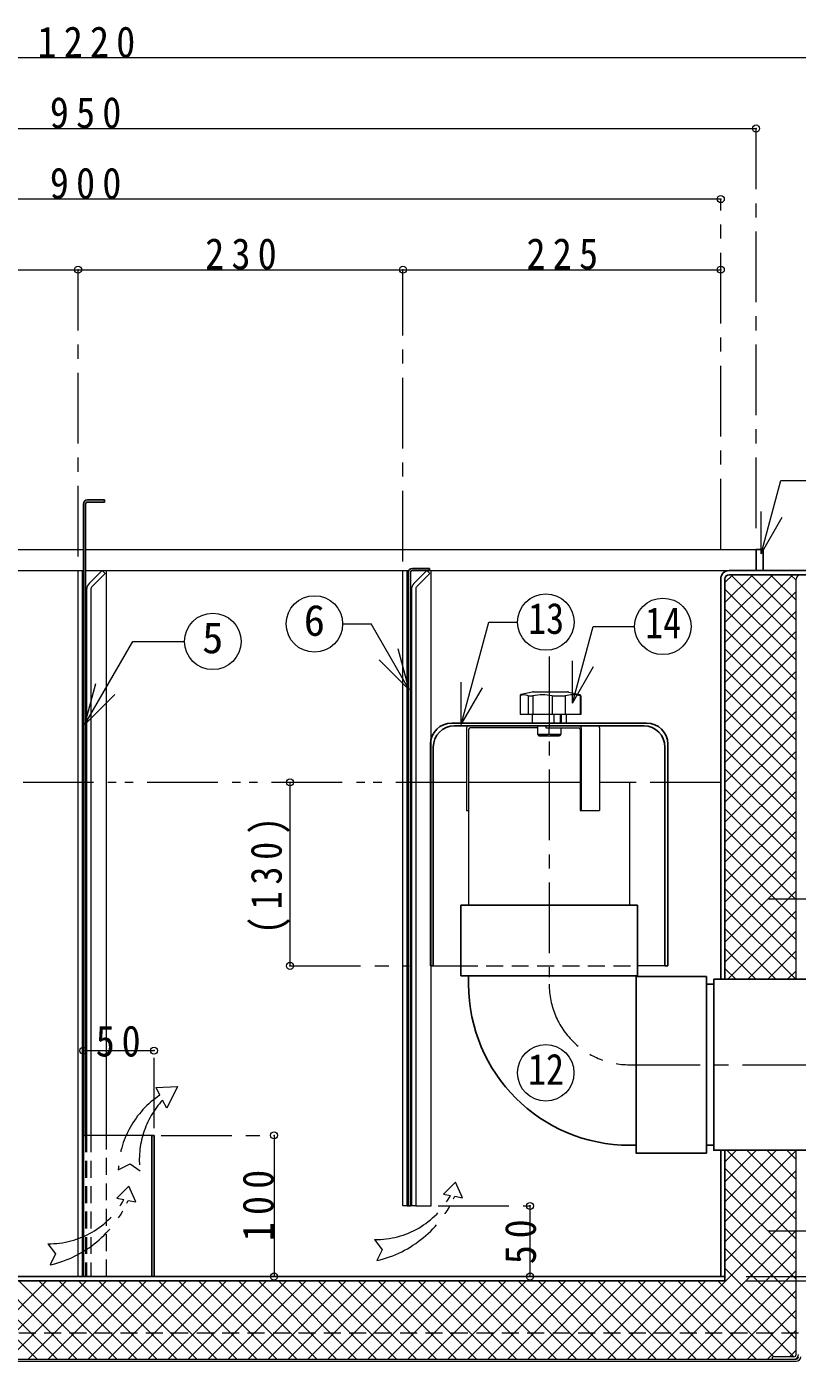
# Model space of a CAD drawing. Units: millimetres at full size, sheet at 1:10. Extents: x -2114 to 1936, y -1399 to 1411.
# Drawn here: x -1200 to -655, y -904 to 41 of the extents above; entities that cross this region are included whole.
import ezdxf
from ezdxf.enums import TextEntityAlignment as Align

# ---------------------------------------------------------------- set-up
doc = ezdxf.new("R2010")
doc.units = ezdxf.units.MM
doc.header["$LTSCALE"] = 10
doc.header["$PDMODE"] = 32
doc.header["$PDSIZE"] = 5
for name, pattern in [('CHAIN1', [8, 5, -1, 1, -1]), ('DASHED1', [1.8, 1.2, -0.6]), ('DOUBLE_CHAIN1', [8.8, 5, -1, 0.6, -0.6, 0.6, -1])]:
    doc.linetypes.add(name, pattern=pattern)
doc.layers.add('0-0_ﾚｲﾔ1', color=4, linetype='Continuous', lineweight=9)
doc.styles.add('ＭＳ ゴシック', font='')
doc.styles.get('ＭＳ ゴシック').set_extended_font_data('MS Gothic')

msp = doc.modelspace()

# ---------------------------------------------------------------- linework, layer by layer
at = {"layer": '0-0_ﾚｲﾔ1'}
for p, q in [((-548.92, 19.36), (-1768.92, 19.36)), ((-1633.92, -30.64), (-683.92, -30.64)), ((-708.92, -80.64), (-1608.92, -80.64)), ((-1393.92, -130.64), (-1163.92, -130.64)), ((-1163.92, -130.64), (-933.92, -130.64)), ((-933.92, -130.64), (-708.92, -130.64)), ((-1388.67, -328.64), (-1160.17, -328.64)), ((-1158.17, -328.64), (-683.92, -328.64)), ((-1388.67, -343.64), (-1163.92, -343.64)), ((-1160.92, -343.64), (-1160.17, -343.64)), ((-1158.67, -343.64), (-933.92, -343.64)), ((-1143.92, -743.64), (-1143.92, -343.64)), ((-930.92, -343.64), (-929.77, -343.64)), ((-915.17, -343.64), (-702.92, -343.64)), ((-913.92, -793.64), (-913.92, -343.64)), ((-705.92, -394.66), (-657.9, -346.64)), ((-705.92, -380.52), (-672.04, -346.64)), ((-705.92, -366.37), (-686.18, -346.64)), ((-705.92, -352.23), (-700.33, -346.64)), ((-701.88, -346.64), (-655.52, -392.99)), ((-687.73, -346.64), (-655.52, -378.85)), ((-673.59, -346.64), (-655.52, -364.71)), ((-659.45, -346.64), (-655.52, -350.56)), ((-705.92, -356.73), (-655.52, -407.13)), ((-705.92, -408.8), (-655.52, -358.4)), ((-705.92, -370.88), (-655.52, -421.28)), ((-705.92, -422.94), (-655.52, -372.54)), ((-705.92, -385.02), (-655.52, -435.42)), ((-705.92, -437.09), (-655.52, -386.69)), ((-705.92, -399.16), (-655.52, -449.56)), ((-705.92, -451.23), (-655.52, -400.83)), ((-705.92, -413.3), (-655.52, -463.7)), ((-705.92, -465.37), (-655.52, -414.97)), ((-851.04, -432.44), (-851.04, -445.64)), ((-842.35, -429.73), (-850.26, -431.46)), ((-845.35, -432.44), (-845.35, -445.64)), ((-841.49, -429.64), (-817.48, -429.64)), ((-828.23, -432.44), (-828.23, -445.64)), ((-816.62, -429.73), (-808.71, -431.46)), ((-808.45, -432.44), (-808.45, -445.64)), ((-705.92, -427.44), (-655.52, -477.84)), ((-705.92, -479.51), (-655.52, -429.11)), ((-705.92, -441.59), (-655.52, -491.99)), ((-705.92, -493.65), (-655.52, -443.25)), ((-807.92, -445.64), (-851.04, -445.64)), ((-842.42, -445.64), (-842.42, -451.64)), ((-838.67, -453.64), (-838.67, -459.64)), ((-827.21, -445.64), (-827.21, -451.64)), ((-822.53, -445.64), (-822.53, -451.64)), ((-822.01, -445.64), (-822.01, -451.64)), ((-818.42, -445.64), (-818.42, -451.64)), ((-838.67, -459.64), (-822.17, -459.64)), ((-830.42, -459.64), (-830.42, -455.14)), ((-705.92, -455.73), (-655.52, -506.13)), ((-705.92, -507.8), (-655.52, -457.4)), ((-705.92, -469.87), (-655.52, -520.27)), ((-705.92, -521.94), (-655.52, -471.54)), ((-705.92, -484.01), (-655.52, -534.41)), ((-705.92, -536.08), (-655.52, -485.68)), ((-1013.92, -493.64), (-1013.92, -623.64)), ((-705.92, -498.15), (-655.52, -548.55)), ((-705.92, -550.22), (-655.52, -499.82)), ((-705.92, -512.3), (-655.52, -562.7)), ((-705.92, -564.36), (-655.52, -513.96)), ((-705.92, -526.44), (-655.52, -576.84)), ((-705.92, -578.51), (-655.52, -528.11)), ((-705.92, -540.58), (-655.52, -590.98)), ((-705.92, -592.65), (-655.52, -542.25)), ((-705.92, -554.72), (-655.52, -605.12)), ((-705.92, -606.79), (-655.52, -556.39)), ((-705.92, -568.87), (-655.52, -619.27)), ((-705.92, -620.93), (-655.52, -570.53)), ((-705.92, -583.01), (-655.79, -633.14)), ((-703.98, -633.14), (-655.52, -584.68)), ((-705.92, -597.15), (-669.94, -633.14)), ((-689.84, -633.14), (-655.52, -598.82)), ((-705.92, -611.29), (-684.08, -633.14)), ((-675.7, -633.14), (-655.52, -612.96)), ((-912.42, -623.64), (-892.92, -623.64)), ((-748.42, -623.64), (-767.92, -623.64)), ((-705.92, -625.43), (-698.22, -633.14)), ((-661.56, -633.14), (-655.52, -627.1)), ((-1160.17, -683.64), (-1110.17, -683.64)), ((-1025.17, -743.64), (-1025.17, -843.64)), ((-705.92, -790.64), (-669.42, -754.14)), ((-705.92, -776.5), (-683.56, -754.14)), ((-705.92, -762.35), (-697.7, -754.14)), ((-705.92, -804.78), (-655.52, -754.38)), ((-704.5, -754.14), (-655.52, -803.11)), ((-690.36, -754.14), (-655.52, -788.97)), ((-676.21, -754.14), (-655.52, -774.83)), ((-662.07, -754.14), (-655.52, -760.69)), ((-705.92, -766.86), (-655.52, -817.26)), ((-705.92, -818.92), (-655.52, -768.52)), ((-705.92, -781), (-655.52, -831.4)), ((-705.92, -833.07), (-655.52, -782.67)), ((-930.92, -793.64), (-930.17, -793.64)), ((-927.92, -793.64), (-928.67, -793.64)), ((-924.92, -793.64), (-913.92, -793.64)), ((-843.92, -843.64), (-843.92, -793.64)), ((-760.75, -902.04), (-655.52, -796.81)), ((-705.92, -795.14), (-655.52, -845.54)), ((-746.61, -902.04), (-655.52, -810.95)), ((-705.92, -809.28), (-655.52, -859.68)), ((-732.47, -902.04), (-655.52, -825.09)), ((-705.92, -823.42), (-655.52, -873.82)), ((-718.32, -902.04), (-655.52, -839.23)), ((-705.92, -837.57), (-655.52, -887.97)), ((-1248.39, -846.64), (-1192.99, -902.04)), ((-1241.58, -902.04), (-1186.18, -846.64)), ((-1234.25, -846.64), (-1178.85, -902.04)), ((-1227.44, -902.04), (-1172.04, -846.64)), ((-1220.11, -846.64), (-1164.71, -902.04)), ((-1213.3, -902.04), (-1157.9, -846.64)), ((-1205.97, -846.64), (-1150.57, -902.04)), ((-1199.16, -902.04), (-1143.76, -846.64)), ((-1191.83, -846.64), (-1136.43, -902.04)), ((-1185.01, -902.04), (-1129.61, -846.64)), ((-1177.68, -846.64), (-1122.28, -902.04)), ((-1170.87, -902.04), (-1115.47, -846.64)), ((-1163.54, -846.64), (-1108.14, -902.04)), ((-1156.73, -902.04), (-1101.33, -846.64)), ((-1149.4, -846.64), (-1094, -902.04)), ((-1142.59, -902.04), (-1087.19, -846.64)), ((-1135.26, -846.64), (-1079.86, -902.04)), ((-1128.45, -902.04), (-1073.05, -846.64)), ((-1121.12, -846.64), (-1065.72, -902.04)), ((-1114.3, -902.04), (-1058.9, -846.64)), ((-1106.97, -846.64), (-1051.57, -902.04)), ((-1100.16, -902.04), (-1044.76, -846.64)), ((-1092.83, -846.64), (-1037.43, -902.04)), ((-1086.02, -902.04), (-1030.62, -846.64)), ((-1078.69, -846.64), (-1023.29, -902.04)), ((-1071.88, -902.04), (-1016.48, -846.64)), ((-1064.55, -846.64), (-1009.15, -902.04)), ((-1057.74, -902.04), (-1002.34, -846.64)), ((-1050.4, -846.64), (-995, -902.04)), ((-1043.59, -902.04), (-988.19, -846.64)), ((-1036.26, -846.64), (-980.86, -902.04)), ((-1029.45, -902.04), (-974.05, -846.64)), ((-1022.12, -846.64), (-966.72, -902.04)), ((-1015.31, -902.04), (-959.91, -846.64)), ((-1007.98, -846.64), (-952.58, -902.04)), ((-1001.17, -902.04), (-945.77, -846.64)), ((-993.84, -846.64), (-938.44, -902.04)), ((-987.02, -902.04), (-931.62, -846.64)), ((-979.69, -846.64), (-924.29, -902.04)), ((-972.88, -902.04), (-917.48, -846.64)), ((-965.55, -846.64), (-910.15, -902.04)), ((-958.74, -902.04), (-903.34, -846.64)), ((-951.41, -846.64), (-896.01, -902.04)), ((-944.6, -902.04), (-889.2, -846.64)), ((-937.27, -846.64), (-881.87, -902.04)), ((-930.46, -902.04), (-875.06, -846.64)), ((-923.13, -846.64), (-867.73, -902.04)), ((-916.31, -902.04), (-860.91, -846.64)), ((-908.98, -846.64), (-853.58, -902.04)), ((-902.17, -902.04), (-846.77, -846.64)), ((-894.84, -846.64), (-839.44, -902.04)), ((-888.03, -902.04), (-832.63, -846.64)), ((-880.7, -846.64), (-825.3, -902.04)), ((-873.89, -902.04), (-818.49, -846.64)), ((-866.56, -846.64), (-811.16, -902.04)), ((-859.75, -902.04), (-804.35, -846.64)), ((-852.41, -846.64), (-797.01, -902.04)), ((-845.6, -902.04), (-790.2, -846.64)), ((-838.27, -846.64), (-782.87, -902.04)), ((-831.46, -902.04), (-776.06, -846.64)), ((-824.13, -846.64), (-768.73, -902.04)), ((-817.32, -902.04), (-761.92, -846.64)), ((-809.99, -846.64), (-754.59, -902.04)), ((-803.18, -902.04), (-747.78, -846.64)), ((-795.85, -846.64), (-740.45, -902.04)), ((-789.03, -902.04), (-733.63, -846.64)), ((-781.7, -846.64), (-726.3, -902.04)), ((-774.89, -902.04), (-719.49, -846.64)), ((-767.56, -846.64), (-712.16, -902.04)), ((-753.42, -846.64), (-698.02, -902.04)), ((-739.28, -846.64), (-683.88, -902.04)), ((-725.14, -846.64), (-671.34, -900.44)), ((-710.99, -846.64), (-657.19, -900.44)), ((-704.18, -902.04), (-655.52, -853.38)), ((-690.04, -902.04), (-655.52, -867.52)), ((-675.9, -902.04), (-655.52, -881.66)), ((-660.16, -900.44), (-655.52, -895.8))]:
    msp.add_line(p, q, dxfattribs=at)
at = {"layer": '0-0_ﾚｲﾔ1', "linetype": 'CHAIN1'}
for p, q in [((-683.92, -313.64), (-683.92, -30.64)), ((-708.92, -328.64), (-708.92, -80.64)), ((-1163.92, -333.64), (-1163.92, -130.64)), ((-933.92, -337.14), (-933.92, -130.64)), ((-830.42, -404.64), (-830.42, -631.64)), ((-675.52, -576.14), (-632.32, -576.14)), ((-1013.92, -623.64), (-929.42, -623.64)), ((-1110.17, -738.64), (-1110.17, -683.64)), ((-773.42, -693.64), (161.08, -693.64)), ((-1105.17, -743.64), (-1025.17, -743.64)), ((-908.92, -793.64), (-843.92, -793.64)), ((-675.52, -811.14), (-632.32, -811.14)), ((-690.92, -843.64), (211.08, -843.64)), ((-690.92, -846.64), (261.08, -846.64))]:
    msp.add_line(p, q, dxfattribs=at)
at = {"layer": '0-0_ﾚｲﾔ1', "color": 7, "lineweight": 18}
for p, q in [((-680.33, -331.73), (-666.43, -279.87)), ((-666.43, -279.87), (-638.48, -279.87)), ((-680.33, -331.73), (-680.33, -301.73)), ((-680.33, -331.73), (-665.33, -305.75)), ((-1163.92, -343.64), (-1160.92, -343.64)), ((-1163.92, -843.64), (-1163.92, -343.64)), ((-1160.92, -843.64), (-1160.92, -343.64)), ((-1156.16, -352.88), (-1146.92, -343.64)), ((-1154.04, -355), (-1144.8, -345.76)), ((-1146.92, -343.64), (-1144.8, -345.76)), ((-933.92, -343.64), (-930.92, -343.64)), ((-933.92, -793.64), (-933.92, -343.64)), ((-930.92, -793.64), (-930.92, -343.64)), ((-926.16, -352.88), (-916.92, -343.64)), ((-924.04, -355), (-914.8, -345.76)), ((-916.92, -343.64), (-914.8, -345.76)), ((-1157.92, -357.12), (-1157.92, -743.64)), ((-1154.92, -357.12), (-1154.92, -743.64)), ((-927.92, -357.12), (-927.92, -793.64)), ((-924.92, -357.12), (-924.92, -793.64)), ((-655.52, -633.14), (-655.52, -349.84)), ((-976.62, -381.49), (-956.49, -381.49)), ((-929.56, -428.13), (-956.49, -381.49)), ((-813.92, -437.58), (-799.34, -383.18)), ((-799.34, -383.18), (-769.89, -383.18)), ((-1159.23, -452.68), (-1125.26, -393.84)), ((-1125.26, -393.84), (-1088.57, -393.84)), ((-929.56, -428.13), (-937.32, -399.16)), ((-929.56, -428.13), (-950.77, -406.92)), ((-813.92, -437.58), (-813.92, -407.58)), ((-813.92, -437.58), (-798.92, -411.59)), ((-1159.23, -452.68), (-1151.46, -423.71)), ((-892.59, -452.77), (-892.59, -422.77)), ((-1159.23, -452.68), (-1138.02, -431.47)), ((-892.59, -452.77), (-877.59, -426.79)), ((-832.79, -453.64), (-832.79, -455.14)), ((-887.42, -456.14), (-887.42, -580.64)), ((-838.67, -455.14), (-886.42, -455.14)), ((-832.79, -455.14), (-809.42, -455.14)), ((-808.42, -456.14), (-808.42, -513.64)), ((-807.67, -455.14), (-807.67, -513.64)), ((-794.68, -455.14), (-794.68, -513.64)), ((-808.42, -493.64), (-887.42, -493.64)), ((-773.42, -493.64), (-794.68, -493.64)), ((-773.42, -493.64), (-773.42, -580.64)), ((-808.42, -513.64), (-794.68, -513.64)), ((-1160.17, -743.64), (-1160.17, -843.64)), ((-1111.67, -743.64), (-1158.67, -743.64)), ((-655.52, -898.84), (-655.52, -754.14)), ((-930.92, -793.64), (-933.92, -793.64)), ((-924.92, -793.64), (-927.92, -793.64)), ((-1662.32, -902.04), (-655.52, -902.04)), ((-1662.32, -903.64), (-655.52, -903.64)), ((-672.32, -902.04), (-672.32, -900.44)), ((-657.12, -900.44), (-672.32, -900.44))]:
    msp.add_line(p, q, dxfattribs=at)
at = {"layer": '0-0_ﾚｲﾔ1', "color": 5, "lineweight": 25}
for p, q in [((-1160.17, -296.64), (-1160.17, -743.64)), ((-1158.67, -296.64), (-1158.67, -743.64)), ((-1157.17, -293.64), (-1145.17, -293.64)), ((-1157.17, -295.14), (-1145.17, -295.14)), ((-1145.17, -295.14), (-1145.17, -293.64)), ((-683.92, -343.64), (-683.92, -328.64)), ((-683.92, -328.64), (-678.92, -328.64)), ((-678.92, -343.64), (-678.92, -328.64)), ((-930.17, -345.14), (-930.17, -793.64)), ((-928.67, -345.14), (-928.67, -793.64)), ((-927.17, -342.14), (-915.17, -342.14)), ((-708.92, -633.14), (-708.92, -349.64)), ((-705.92, -349.64), (-705.92, -633.14)), ((-702.92, -343.64), (-548.92, -343.64)), ((-702.92, -346.64), (-548.92, -346.64)), ((-761.42, -451.64), (-899.42, -451.64)), ((-763.42, -453.64), (-897.42, -453.64)), ((-914.42, -466.64), (-914.42, -623.64)), ((-912.42, -468.64), (-912.42, -623.64)), ((-748.42, -468.64), (-748.42, -623.64)), ((-746.42, -466.64), (-746.42, -623.64)), ((-892.92, -580.64), (-892.92, -630.64)), ((-892.92, -580.64), (-767.92, -580.64)), ((-767.92, -580.64), (-767.92, -630.64)), ((-914.42, -623.64), (-912.42, -623.64)), ((-748.42, -623.64), (-746.42, -623.64)), ((-892.92, -630.64), (-767.92, -630.64)), ((-887.42, -630.64), (-887.42, -636.64)), ((-768.92, -631.14), (-718.92, -631.14)), ((-718.92, -631.14), (-718.92, -756.14)), ((-713.92, -633.14), (-629.92, -633.14)), ((-718.92, -636.64), (-713.92, -636.64)), ((-1158.67, -743.64), (-1160.17, -743.64)), ((-1111.67, -743.64), (-1111.67, -843.64)), ((-1110.17, -743.64), (-1111.67, -743.64)), ((-1110.17, -743.64), (-1110.17, -843.64)), ((-768.92, -750.64), (-773.42, -750.64)), ((-718.92, -750.64), (-713.92, -750.64)), ((-708.92, -843.64), (-708.92, -754.14)), ((-705.92, -754.14), (-705.92, -846.64)), ((-928.67, -793.64), (-930.17, -793.64)), ((-705.92, -843.64), (-1611.92, -843.64)), ((-705.92, -846.64), (-1611.92, -846.64))]:
    msp.add_line(p, q, dxfattribs=at)
at = {"layer": '0-0_ﾚｲﾔ1', "linetype": 'DOUBLE_CHAIN1'}
for p, q in [((-888.92, -493.64), (-1603.92, -493.64)), ((-708.92, -493.64), (-773.42, -493.64)), ((-1108.76, -709.85), (-1093.6, -708.94)), ((-1105.97, -715.12), (-1108.76, -709.85)), ((-1136.5, -788.17), (-1131.52, -789.14)), ((-1128.51, -789.73), (-1123.03, -790.8)), ((-897.23, -786.76), (-891.75, -787.83))]:
    msp.add_line(p, q, dxfattribs=at)
at = {"layer": '0-0_ﾚｲﾔ1', "linetype": 'DASHED1'}
for p, q in [((-892.92, -623.64), (-767.92, -623.64)), ((-1157.92, -743.64), (-1157.92, -843.64)), ((-1154.92, -743.64), (-1154.92, -843.64)), ((-1143.92, -843.64), (-1143.92, -743.64)), ((-653.92, -883.64), (-1663.92, -883.64))]:
    msp.add_line(p, q, dxfattribs=at)
at = {"layer": '0-0_ﾚｲﾔ1', "color": 7, "linetype": 'DASHED1', "lineweight": 18}
msp.add_line((-1158.67, -743.64), (-1158.67, -843.64), dxfattribs=at)
at = {"layer": '0-0_ﾚｲﾔ1', "color": 5, "lineweight": 25}
for points in [[(-927.17, -343.64), (-915.17, -343.64), (-915.17, -342.14)], [(-768.92, -631.14), (-768.92, -756.14), (-718.92, -756.14)], [(-713.92, -633.14), (-713.92, -754.14), (-629.92, -754.14)]]:
    msp.add_lwpolyline(points, dxfattribs=at)
at = {"layer": '0-0_ﾚｲﾔ1', "color": 7, "lineweight": 18}
for points in [[(-892.59, -452.77), (-873.13, -380.12), (-852.74, -380.12)], [(-888.92, -455.14), (-888.92, -513.64), (-887.42, -513.64)]]:
    msp.add_lwpolyline(points, dxfattribs=at)
at = {"layer": '0-0_ﾚｲﾔ1'}
for points in [[(-845.35, -432.44), (-841.92, -432.44), (-841.92, -445.64)], [(-828.23, -432.44), (-819.03, -432.44), (-819.03, -445.64)], [(-808.45, -432.44), (-807.92, -432.44), (-807.92, -445.64)], [(-838.67, -459.64), (-837.67, -460.64), (-823.17, -460.64)], [(-822.17, -455.14), (-822.17, -459.64), (-823.17, -460.64)]]:
    msp.add_lwpolyline(points, dxfattribs=at)
at = {"layer": '0-0_ﾚｲﾔ1', "linetype": 'DOUBLE_CHAIN1'}
for points in [[(-1093.6, -708.94), (-1101.07, -724.34), (-1104.11, -718.62)], [(-1135.51, -768.14), (-1126.97, -763.87), (-1120.08, -768.8)], [(-1123.03, -790.8), (-1127.96, -779.63), (-1136.5, -788.17)], [(-891.75, -787.83), (-896.68, -776.67), (-905.22, -785.21), (-900.24, -786.18)], [(-1185.26, -820.35), (-1180.01, -827.58), (-1183.62, -835.29)], [(-953.98, -817.39), (-948.73, -824.61), (-952.34, -832.33)]]:
    msp.add_lwpolyline(points, dxfattribs=at)
at = {"layer": '0-0_ﾚｲﾔ1', "color": 7, "lineweight": 18}
for centre in [(-996.62, -381.49), (-832.74, -380.12), (-749.89, -383.18), (-1068.57, -393.84), (-832.86, -699.4)]:
    msp.add_circle(centre, 20, dxfattribs=at)
at = {"layer": '0-0_ﾚｲﾔ1', "color": 5, "lineweight": 25}
for centre, radius, start, end in [((-1157.17, -296.64), 3, 90, 180), ((-1157.17, -296.64), 1.5, 90, 180), ((-927.17, -345.14), 3, 90, 180), ((-927.17, -345.14), 1.5, 90, 180), ((-702.92, -349.64), 6, 90, 180), ((-702.92, -349.64), 3, 90, 180), ((-899.42, -466.64), 15, 90, 180), ((-897.42, -468.64), 15, 90, 180), ((-763.42, -468.64), 15, 0, 90), ((-761.42, -466.64), 15, 0, 90), ((-773.42, -636.64), 114, 180, 270)]:
    msp.add_arc(centre, radius, start, end, dxfattribs=at)
at = {"layer": '0-0_ﾚｲﾔ1', "color": 7, "lineweight": 18}
for centre, radius, start, end in [((-652.32, -349.84), 3.2, 90, 180), ((-1151.92, -357.12), 6, 135, 180), ((-1151.92, -357.12), 3, 135, 180), ((-921.92, -357.12), 6, 135, 180), ((-921.92, -357.12), 3, 135, 180), ((-887.42, -455.14), 1.5, 90, 180), ((-809.17, -455.14), 1.5, 0, 90), ((-796.18, -455.14), 1.5, 0, 90), ((-886.42, -456.14), 1, 90, 180), ((-809.42, -456.14), 1, 0, 90), ((-657.12, -898.84), 1.6, 270, 0), ((-657.12, -898.84), 3.2, 270, 0), ((-655.52, -900.44), 1.6, 270, 0), ((-655.52, -900.44), 3.2, 270, 0)]:
    msp.add_arc(centre, radius, start, end, dxfattribs=at)
at = {"layer": '0-0_ﾚｲﾔ1'}
for centre, radius, start, end in [((-850.04, -432.44), 1, 102.36697, 180), ((-848.2, -437.07), 5.43, 58.41904, 121.58096), ((-841.49, -433.64), 4, 90, 102.36697), ((-835.08, -461.15), 29.51, 76.59069, 103.40931), ((-813.74, -449.43), 17.8, 72.70582, 107.29418), ((-817.48, -433.64), 4, 77.63303, 90), ((-808.92, -432.44), 1, 0, 77.63303), ((-834.55, -448.67), 11.72, 249.39031, 290.60969), ((-826.3, -448.67), 11.72, 249.39031, 290.60969)]:
    msp.add_arc(centre, radius, start, end, dxfattribs=at)
at = {"layer": '0-0_ﾚｲﾔ1', "linetype": 'CHAIN1'}
msp.add_arc((-773.42, -636.64), 57, 180, 270, dxfattribs=at)
at = {"layer": '0-0_ﾚｲﾔ1', "linetype": 'DOUBLE_CHAIN1'}
for centre, radius, start, end in [((-1068.89, -770.52), 66.66, 123.79025, 177.95536), ((-1058.04, -760.91), 62.54, 137.44864, 187.24468), ((-1184.35, -760.06), 60.3, 269.12719, 331.1669), ((-1201.7, -757.32), 80.05, 283.05207, 336.11373), ((-953.07, -757.1), 60.3, 269.12719, 331.1669), ((-970.42, -754.35), 80.05, 283.05207, 336.11373)]:
    msp.add_arc(centre, radius, start, end, dxfattribs=at)
at = {"layer": '0-0_ﾚｲﾔ1'}
for p in [(-683.92, -30.64), (-708.92, -80.64), (-1163.92, -130.64), (-933.92, -130.64), (-708.92, -130.64), (-1013.92, -493.64), (-1013.92, -623.64), (-1160.17, -683.64), (-1110.17, -683.64), (-1025.17, -743.64), (-843.92, -793.64), (-1025.17, -843.64), (-843.92, -843.64)]:
    msp.add_point(p, dxfattribs=at)

# ---------------------------------------------------------------- texts
at = {"layer": '0-0_ﾚｲﾔ1', "color": 7, "style": 'ＭＳ ゴシック'}
for s, p in [('6', (-1004.12, -396.49)), ('5', (-1076.07, -408.84))]:
    msp.add_text(s, height=21.99, dxfattribs=at).set_placement(p, align=Align.BOTTOM_LEFT)
at = {"layer": '0-0_ﾚｲﾔ1', "color": 7, "style": 'ＭＳ ゴシック', "width": 0.85}
for s, p in [('13', (-845.24, -395.12)), ('14', (-762.39, -398.18)), ('12', (-845.36, -714.4))]:
    msp.add_text(s, height=21.99, dxfattribs=at).set_placement(p, align=Align.BOTTOM_LEFT)
at = {"layer": '0-0_ﾚｲﾔ1', "color": 7, "char_height": 21.99, "attachment_point": 7, "style": 'ＭＳ ゴシック'}
for s, insert in [('\\T1.38;\\W0.9;1220', (-1192.67, 19.36)), ('\\T1.38;\\W0.9;950', (-1183.92, -30.64)), ('\\T1.38;\\W0.9;900', (-1183.92, -80.64)), ('\\T1.38;\\W0.9;230', (-1073.92, -130.64)), ('\\T1.38;\\W0.9;225', (-846.42, -130.64)), ('\\T1.36;\\W0.9;50', (-1151.42, -688.14))]:
    msp.add_mtext(s, dxfattribs=dict(at, insert=insert))
at = {"layer": '0-0_ﾚｲﾔ1', "color": 7, "char_height": 21.99, "attachment_point": 7, "rotation": 90, "style": 'ＭＳ ゴシック'}
for s, insert in [('\\T1.38;\\W0.85;(130)', (-1013.92, -601.14)), ('\\T1.38;\\W0.9;100', (-1025.17, -818.64)), ('\\T1.36;\\W0.9;50', (-839.42, -834.89))]:
    msp.add_mtext(s, dxfattribs=dict(at, insert=insert))

doc.saveas('drawing.dxf')
